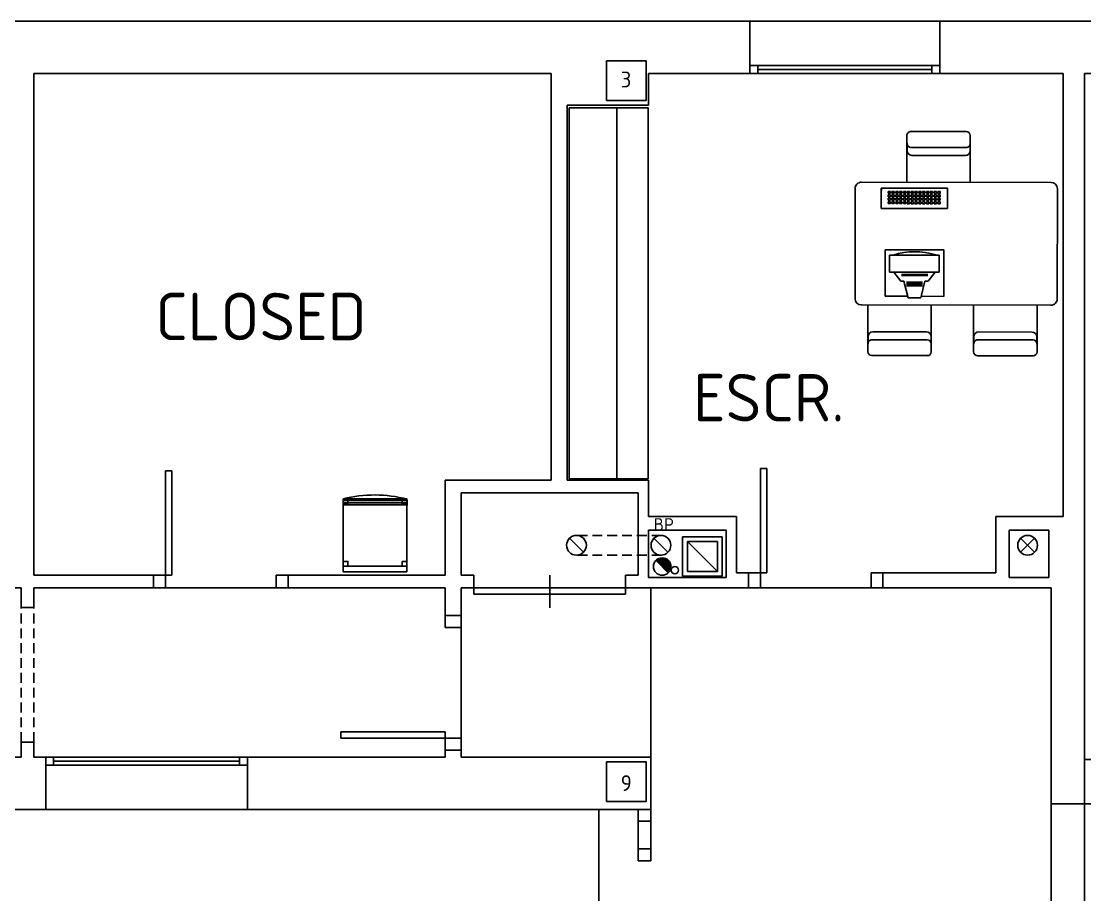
# Model space of a CAD drawing. Extents: x 37594 to 44658, y -15488 to -11373.
# Drawn here: x 42277 to 42949, y -11925 to -11373 of the extents above; entities that cross this region are included whole.
import ezdxf

# ---------------------------------------------------------------- set-up
doc = ezdxf.new("R2010")
doc.units = 0
doc.header["$LTSCALE"] = 25
doc.header["$MEASUREMENT"] = 0
doc.linetypes.add('RAYITAS', pattern=[0.375, 0.25, -0.125])
for name, color, linetype in [('CARASFIJAS', 3, 'CONTINUOUS'), ('CARPINTERIA', 5, 'CONTINUOUS'), ('MUEBLES', 4, 'CONTINUOUS'), ('MUROS', 1, 'CONTINUOUS'), ('PILARES', 2, 'CONTINUOUS'), ('PLANTA', 7, 'CONTINUOUS'), ('TEXTO', 10, 'CONTINUOUS'), ('TEXTOS', 10, 'CONTINUOUS'), ('TEXTOSPIL', 7, 'CONTINUOUS')]:
    doc.layers.add(name, color=color, linetype=linetype)
doc.styles.add('DIN', font='DIN')
doc.styles.add('FUTURA', font='din.shx', dxfattribs={"height": 30})

msp = doc.modelspace()

# ---------------------------------------------------------------- linework, layer by layer
at = {"layer": 'CARASFIJAS'}
for p, q in [((42647.3, -11397.68), (42672.3, -11397.68)), ((42672.3, -11397.68), (42672.3, -11422.68)), ((42672.3, -11840.68), (42647.3, -11840.68)), ((42647.3, -11840.68), (42647.3, -11865.68))]:
    msp.add_line(p, q, dxfattribs=at)
at = {"layer": 'CARPINTERIA'}
for p, q in [((42737.8, -11400.68), (42857.8, -11400.68)), ((42737.8, -11405.68), (42857.8, -11405.68)), ((42742.8, -11405.68), (42742.8, -11400.68)), ((42852.8, -11403.18), (42742.8, -11403.18)), ((42852.8, -11405.68), (42852.8, -11400.68)), ((42744.44, -11655.18), (42748.44, -11655.18)), ((42744.44, -11721.18), (42744.44, -11655.18)), ((42748.44, -11721.18), (42748.44, -11655.18)), ((42368.41, -11722.68), (42368.41, -11656.68)), ((42368.41, -11656.68), (42372.41, -11656.68)), ((42372.41, -11722.68), (42372.41, -11656.68)), ((42611.3, -11722.59), (42611.3, -11743.41)), ((42736.94, -11721.18), (42744.44, -11721.18)), ((42744.44, -11721.18), (42748.44, -11721.18)), ((42744.44, -11721.18), (42744.44, -11730.68)), ((42814.44, -11721.18), (42821.94, -11721.18)), ((42814.44, -11721.18), (42814.44, -11730.68)), ((42360.91, -11722.68), (42368.41, -11722.68)), ((42368.41, -11722.68), (42368.41, -11730.68)), ((42368.41, -11722.68), (42372.41, -11722.68)), ((42438.41, -11722.68), (42438.41, -11730.68)), ((42438.41, -11722.68), (42445.91, -11722.68)), ((42360.91, -11730.68), (42368.41, -11730.68)), ((42438.41, -11730.68), (42445.91, -11730.68)), ((42563.3, -11730.68), (42659.3, -11730.68)), ((42563.3, -11730.68), (42563.3, -11734.68)), ((42563.3, -11734.68), (42659.3, -11734.68)), ((42659.3, -11730.68), (42659.3, -11734.68)), ((42736.94, -11730.68), (42744.44, -11730.68)), ((42814.44, -11730.68), (42821.94, -11730.68)), ((42545.3, -11755.68), (42545.3, -11748.18)), ((42555.32, -11755.68), (42555.32, -11748.18)), ((42545.3, -11755.68), (42555.32, -11755.68)), ((42545.3, -11821.68), (42479.3, -11821.68)), ((42479.3, -11825.68), (42479.3, -11821.68)), ((42545.3, -11825.68), (42545.3, -11821.68)), ((42545.3, -11825.68), (42479.3, -11825.68)), ((42545.3, -11825.68), (42555.32, -11825.68)), ((42545.3, -11833.18), (42545.3, -11825.68)), ((42555.32, -11833.18), (42555.32, -11825.68)), ((42420.3, -11837.68), (42292.76, -11837.68)), ((42420.3, -11842.68), (42292.76, -11842.68)), ((42297.76, -11837.68), (42297.76, -11842.68)), ((42297.76, -11840.18), (42415.3, -11840.18)), ((42415.3, -11837.68), (42415.3, -11842.68)), ((42667.3, -11870.68), (42667.3, -11878.18)), ((42675.3, -11870.68), (42675.3, -11878.18)), ((42667.3, -11903.18), (42667.3, -11878.18)), ((42675.3, -11878.18), (42667.3, -11878.18)), ((42675.3, -11903.18), (42675.3, -11878.18)), ((42675.3, -11895.68), (42667.3, -11895.68)), ((42675.3, -11903.18), (42667.3, -11903.18))]:
    msp.add_line(p, q, dxfattribs=at)
at = {"layer": 'MUEBLES'}
for p, q in [((42653.63, -11427.47), (42653.63, -11661.87)), ((42837.04, -11444.88), (42837.02, -11474.39)), ((42837.06, -11444.88), (42837.14, -11454.42)), ((42839.31, -11442.39), (42874.62, -11442.42)), ((42877.12, -11444.92), (42877.01, -11454.45)), ((42874.6, -11452.42), (42839.56, -11452.39)), ((42877.14, -11449.12), (42877.12, -11474.42)), ((42874.01, -11457.42), (42840.14, -11457.39)), ((42804.27, -11547.94), (42804.33, -11478.36)), ((42808.34, -11474.37), (42928.17, -11474.47)), ((42820.7, -11490.94), (42820.71, -11478.13)), ((42820.71, -11478.13), (42862.65, -11478.16)), ((42820.98, -11478.13), (42822.45, -11478.13)), ((42820.98, -11479.86), (42820.98, -11478.66)), ((42824.45, -11478.13), (42825.92, -11478.13)), ((42825.14, -11480.17), (42826.61, -11480.17)), ((42825.14, -11481.37), (42825.14, -11480.17)), ((42826.61, -11480.17), (42826.61, -11481.37)), ((42827.56, -11480.17), (42829.03, -11480.17)), ((42827.56, -11481.37), (42827.56, -11480.17)), ((42827.92, -11478.13), (42829.39, -11478.14)), ((42829.03, -11480.17), (42829.03, -11481.37)), ((42829.98, -11480.17), (42831.45, -11480.17)), ((42829.98, -11481.37), (42829.98, -11480.17)), ((42831.4, -11478.14), (42832.87, -11478.14)), ((42831.45, -11480.17), (42831.45, -11481.38)), ((42832.41, -11480.18), (42833.88, -11480.18)), ((42832.41, -11481.38), (42832.41, -11480.18)), ((42833.88, -11480.18), (42833.88, -11481.38)), ((42834.83, -11480.18), (42836.3, -11480.18)), ((42834.83, -11481.38), (42834.83, -11480.18)), ((42834.87, -11478.14), (42836.34, -11478.14)), ((42836.3, -11480.18), (42836.3, -11481.38)), ((42837.25, -11480.18), (42838.72, -11480.18)), ((42837.25, -11481.38), (42837.25, -11480.18)), ((42838.34, -11478.14), (42839.81, -11478.14)), ((42838.72, -11480.18), (42838.72, -11481.38)), ((42839.67, -11481.38), (42839.68, -11480.18)), ((42839.68, -11480.18), (42841.15, -11480.18)), ((42841.15, -11480.18), (42841.14, -11481.38)), ((42841.82, -11478.15), (42843.29, -11478.15)), ((42842.1, -11480.18), (42843.57, -11480.18)), ((42842.1, -11481.38), (42842.1, -11480.18)), ((42843.57, -11480.18), (42843.57, -11481.39)), ((42844.52, -11480.19), (42845.99, -11480.19)), ((42844.52, -11481.39), (42844.52, -11480.19)), ((42845.29, -11478.15), (42846.76, -11478.15)), ((42845.99, -11480.19), (42845.99, -11481.39)), ((42846.94, -11480.19), (42848.41, -11480.19)), ((42846.94, -11481.39), (42846.94, -11480.19)), ((42848.41, -11480.19), (42848.41, -11481.39)), ((42848.76, -11478.15), (42850.23, -11478.15)), ((42849.37, -11480.19), (42850.84, -11480.19)), ((42849.37, -11481.39), (42849.37, -11480.19)), ((42850.84, -11480.19), (42850.84, -11481.39)), ((42851.79, -11480.19), (42853.26, -11480.19)), ((42851.79, -11481.39), (42851.79, -11480.19)), ((42852.23, -11478.16), (42853.7, -11478.16)), ((42853.26, -11480.19), (42853.26, -11481.39)), ((42854.21, -11480.19), (42855.68, -11480.2)), ((42854.21, -11481.39), (42854.21, -11480.19)), ((42855.68, -11480.2), (42855.68, -11481.4)), ((42855.71, -11478.16), (42857.18, -11478.16)), ((42856.63, -11481.4), (42856.64, -11480.2)), ((42856.64, -11480.2), (42858.1, -11480.2)), ((42858.1, -11480.2), (42858.1, -11481.4)), ((42859.18, -11478.16), (42860.65, -11478.16)), ((42862.65, -11478.16), (42862.64, -11490.97)), ((42932.16, -11478.47), (42932.11, -11548.04)), ((42825.13, -11485.73), (42825.14, -11484.53)), ((42826.6, -11485.73), (42825.13, -11485.73)), ((42825.13, -11486.71), (42826.6, -11486.72)), ((42825.13, -11487.92), (42825.13, -11486.71)), ((42826.61, -11481.37), (42825.14, -11481.37)), ((42825.14, -11482.35), (42826.61, -11482.35)), ((42825.14, -11483.55), (42825.14, -11482.35)), ((42826.61, -11483.55), (42825.14, -11483.55)), ((42825.14, -11484.53), (42826.6, -11484.53)), ((42826.6, -11484.53), (42826.6, -11485.73)), ((42826.6, -11486.72), (42826.6, -11487.92)), ((42826.61, -11482.35), (42826.61, -11483.55)), ((42829.03, -11481.37), (42827.56, -11481.37)), ((42827.56, -11482.35), (42829.03, -11482.35)), ((42827.56, -11483.55), (42827.56, -11482.35)), ((42829.03, -11483.56), (42827.56, -11483.55)), ((42827.56, -11484.53), (42829.03, -11484.54)), ((42827.56, -11485.74), (42827.56, -11484.53)), ((42829.03, -11485.74), (42827.56, -11485.74)), ((42827.56, -11486.72), (42829.03, -11486.72)), ((42827.56, -11487.92), (42827.56, -11486.72)), ((42829.03, -11486.72), (42829.02, -11487.92)), ((42829.03, -11482.35), (42829.03, -11483.56)), ((42829.03, -11484.54), (42829.03, -11485.74)), ((42831.45, -11481.38), (42829.98, -11481.37)), ((42829.98, -11482.36), (42831.45, -11482.36)), ((42829.98, -11483.56), (42829.98, -11482.36)), ((42831.45, -11483.56), (42829.98, -11483.56)), ((42829.98, -11484.54), (42831.45, -11484.54)), ((42829.98, -11485.74), (42829.98, -11484.54)), ((42831.45, -11485.74), (42829.98, -11485.74)), ((42829.98, -11486.72), (42831.45, -11486.72)), ((42829.98, -11487.92), (42829.98, -11486.72)), ((42831.45, -11482.36), (42831.45, -11483.56)), ((42831.45, -11484.54), (42831.45, -11485.74)), ((42831.45, -11486.72), (42831.45, -11487.92)), ((42832.4, -11483.56), (42832.41, -11482.36)), ((42833.87, -11483.56), (42832.4, -11483.56)), ((42832.4, -11484.54), (42833.87, -11484.54)), ((42832.4, -11485.74), (42832.4, -11484.54)), ((42833.87, -11485.74), (42832.4, -11485.74)), ((42832.4, -11486.72), (42833.87, -11486.72)), ((42832.4, -11487.92), (42832.4, -11486.72)), ((42833.88, -11481.38), (42832.41, -11481.38)), ((42832.41, -11482.36), (42833.88, -11482.36)), ((42833.88, -11482.36), (42833.87, -11483.56)), ((42833.87, -11484.54), (42833.87, -11485.74)), ((42833.87, -11486.72), (42833.87, -11487.92)), ((42834.82, -11486.72), (42836.29, -11486.72)), ((42834.82, -11487.92), (42834.82, -11486.72)), ((42836.3, -11481.38), (42834.83, -11481.38)), ((42834.83, -11482.36), (42836.3, -11482.36)), ((42834.83, -11483.56), (42834.83, -11482.36)), ((42836.3, -11483.56), (42834.83, -11483.56)), ((42834.83, -11484.54), (42836.3, -11484.54)), ((42834.83, -11485.74), (42834.83, -11484.54)), ((42836.3, -11485.74), (42834.83, -11485.74)), ((42836.29, -11486.72), (42836.29, -11487.92)), ((42836.3, -11482.36), (42836.3, -11483.56)), ((42836.3, -11484.54), (42836.3, -11485.74)), ((42838.72, -11481.38), (42837.25, -11481.38)), ((42837.25, -11482.36), (42838.72, -11482.36)), ((42837.25, -11483.56), (42837.25, -11482.36)), ((42838.72, -11483.56), (42837.25, -11483.56)), ((42837.25, -11484.54), (42838.72, -11484.54)), ((42837.25, -11485.74), (42837.25, -11484.54)), ((42838.72, -11485.75), (42837.25, -11485.74)), ((42837.25, -11486.72), (42838.72, -11486.73)), ((42837.25, -11487.93), (42837.25, -11486.72)), ((42838.72, -11482.36), (42838.72, -11483.56)), ((42838.72, -11484.54), (42838.72, -11485.75)), ((42838.72, -11486.73), (42838.72, -11487.93)), ((42841.14, -11481.38), (42839.67, -11481.38)), ((42839.67, -11482.36), (42841.14, -11482.36)), ((42839.67, -11483.56), (42839.67, -11482.36)), ((42841.14, -11483.57), (42839.67, -11483.56)), ((42839.67, -11484.54), (42841.14, -11484.55)), ((42839.67, -11485.75), (42839.67, -11484.54)), ((42841.14, -11485.75), (42839.67, -11485.75)), ((42839.67, -11486.73), (42841.14, -11486.73)), ((42839.67, -11487.93), (42839.67, -11486.73)), ((42841.14, -11482.36), (42841.14, -11483.57)), ((42841.14, -11484.55), (42841.14, -11485.75)), ((42841.14, -11486.73), (42841.14, -11487.93)), ((42842.09, -11485.75), (42842.1, -11484.55)), ((42843.56, -11485.75), (42842.09, -11485.75)), ((42842.09, -11486.73), (42843.56, -11486.73)), ((42842.09, -11487.93), (42842.09, -11486.73)), ((42843.57, -11481.39), (42842.1, -11481.38)), ((42842.1, -11482.37), (42843.57, -11482.37)), ((42842.1, -11483.57), (42842.1, -11482.37)), ((42843.57, -11483.57), (42842.1, -11483.57)), ((42842.1, -11484.55), (42843.56, -11484.55)), ((42843.56, -11484.55), (42843.56, -11485.75)), ((42843.56, -11486.73), (42843.56, -11487.93)), ((42843.57, -11482.37), (42843.57, -11483.57)), ((42845.99, -11481.39), (42844.52, -11481.39)), ((42844.52, -11482.37), (42845.99, -11482.37)), ((42844.52, -11483.57), (42844.52, -11482.37)), ((42845.99, -11483.57), (42844.52, -11483.57)), ((42844.52, -11484.55), (42845.99, -11484.55)), ((42844.52, -11485.75), (42844.52, -11484.55)), ((42845.99, -11485.75), (42844.52, -11485.75)), ((42844.52, -11486.73), (42845.99, -11486.73)), ((42844.52, -11487.93), (42844.52, -11486.73)), ((42845.99, -11486.73), (42845.98, -11487.93)), ((42845.99, -11482.37), (42845.99, -11483.57)), ((42845.99, -11484.55), (42845.99, -11485.75)), ((42848.41, -11481.39), (42846.94, -11481.39)), ((42846.94, -11482.37), (42848.41, -11482.37)), ((42846.94, -11483.57), (42846.94, -11482.37)), ((42848.41, -11483.57), (42846.94, -11483.57)), ((42846.94, -11484.55), (42848.41, -11484.55)), ((42846.94, -11485.75), (42846.94, -11484.55)), ((42848.41, -11485.75), (42846.94, -11485.75)), ((42846.94, -11486.73), (42848.41, -11486.73)), ((42846.94, -11487.93), (42846.94, -11486.73)), ((42848.41, -11482.37), (42848.41, -11483.57)), ((42848.41, -11484.55), (42848.41, -11485.75)), ((42848.41, -11486.73), (42848.41, -11487.93)), ((42849.36, -11483.57), (42849.37, -11482.37)), ((42850.83, -11483.57), (42849.36, -11483.57)), ((42849.36, -11484.55), (42850.83, -11484.55)), ((42849.36, -11485.75), (42849.36, -11484.55)), ((42850.83, -11485.76), (42849.36, -11485.75)), ((42849.36, -11486.73), (42850.83, -11486.74)), ((42849.36, -11487.94), (42849.36, -11486.73)), ((42850.84, -11481.39), (42849.37, -11481.39)), ((42849.37, -11482.37), (42850.83, -11482.37)), ((42850.83, -11482.37), (42850.83, -11483.57)), ((42850.83, -11484.55), (42850.83, -11485.76)), ((42850.83, -11486.74), (42850.83, -11487.94)), ((42851.78, -11486.74), (42853.25, -11486.74)), ((42851.78, -11487.94), (42851.78, -11486.74)), ((42853.26, -11481.39), (42851.79, -11481.39)), ((42851.79, -11483.57), (42851.79, -11482.37)), ((42851.79, -11482.37), (42853.26, -11482.37)), ((42853.26, -11483.58), (42851.79, -11483.57)), ((42851.79, -11485.76), (42851.79, -11484.56)), ((42851.79, -11484.56), (42853.26, -11484.56)), ((42853.25, -11485.76), (42851.79, -11485.76)), ((42853.26, -11484.56), (42853.25, -11485.76)), ((42853.25, -11486.74), (42853.25, -11487.94)), ((42853.26, -11482.37), (42853.26, -11483.58)), ((42855.68, -11481.4), (42854.21, -11481.39)), ((42854.21, -11482.38), (42855.68, -11482.38)), ((42854.21, -11483.58), (42854.21, -11482.38)), ((42855.68, -11483.58), (42854.21, -11483.58)), ((42854.21, -11484.56), (42855.68, -11484.56)), ((42854.21, -11485.76), (42854.21, -11484.56)), ((42855.68, -11485.76), (42854.21, -11485.76)), ((42854.21, -11486.74), (42855.68, -11486.74)), ((42854.21, -11487.94), (42854.21, -11486.74)), ((42855.68, -11482.38), (42855.68, -11483.58)), ((42855.68, -11484.56), (42855.68, -11485.76)), ((42855.68, -11486.74), (42855.68, -11487.94)), ((42858.1, -11481.4), (42856.63, -11481.4)), ((42856.63, -11482.38), (42858.1, -11482.38)), ((42856.63, -11483.58), (42856.63, -11482.38)), ((42858.1, -11483.58), (42856.63, -11483.58)), ((42856.63, -11484.56), (42858.1, -11484.56)), ((42856.63, -11485.76), (42856.63, -11484.56)), ((42858.1, -11485.76), (42856.63, -11485.76)), ((42856.63, -11486.74), (42858.1, -11486.74)), ((42856.63, -11487.94), (42856.63, -11486.74)), ((42858.1, -11482.38), (42858.1, -11483.58)), ((42858.1, -11484.56), (42858.1, -11485.76)), ((42858.1, -11486.74), (42858.1, -11487.94)), ((42862.64, -11490.97), (42820.7, -11490.94)), ((42826.6, -11487.92), (42825.13, -11487.92)), ((42829.02, -11487.92), (42827.56, -11487.92)), ((42831.45, -11487.92), (42829.98, -11487.92)), ((42833.87, -11487.92), (42832.4, -11487.92)), ((42836.29, -11487.92), (42834.82, -11487.92)), ((42838.72, -11487.93), (42837.25, -11487.93)), ((42841.14, -11487.93), (42839.67, -11487.93)), ((42843.56, -11487.93), (42842.09, -11487.93)), ((42845.98, -11487.93), (42844.52, -11487.93)), ((42848.41, -11487.93), (42846.94, -11487.93)), ((42850.83, -11487.94), (42849.36, -11487.94)), ((42853.25, -11487.94), (42851.78, -11487.94)), ((42855.68, -11487.94), (42854.21, -11487.94)), ((42858.1, -11487.94), (42856.63, -11487.94)), ((42823.33, -11517.14), (42823.3, -11546.46)), ((42860.35, -11517.17), (42823.33, -11517.14)), ((42826.15, -11520.4), (42826.14, -11531.12)), ((42857.53, -11520.43), (42826.15, -11520.4)), ((42857.52, -11531.14), (42857.53, -11520.43)), ((42860.32, -11546.49), (42860.35, -11517.17)), ((42826.14, -11531.12), (42857.52, -11531.14)), ((42828.74, -11531.12), (42833.15, -11536.82)), ((42834.09, -11532.19), (42834.09, -11533.66)), ((42834.89, -11532.19), (42834.88, -11533.66)), ((42835.68, -11532.19), (42835.68, -11533.66)), ((42836.47, -11532.19), (42836.47, -11533.66)), ((42837.26, -11532.19), (42837.26, -11533.66)), ((42838.05, -11532.19), (42838.05, -11533.66)), ((42838.85, -11532.19), (42838.84, -11533.66)), ((42839.64, -11532.19), (42839.64, -11533.66)), ((42840.43, -11532.19), (42840.43, -11533.66)), ((42841.22, -11532.19), (42841.22, -11533.66)), ((42842.01, -11532.19), (42842.01, -11533.66)), ((42842.8, -11532.2), (42842.8, -11533.66)), ((42843.6, -11532.2), (42843.6, -11533.67)), ((42844.39, -11532.2), (42844.39, -11533.67)), ((42845.18, -11532.2), (42845.18, -11533.67)), ((42845.97, -11532.2), (42845.97, -11533.67)), ((42846.76, -11532.2), (42846.76, -11533.67)), ((42847.56, -11532.2), (42847.55, -11533.67)), ((42848.35, -11532.2), (42848.35, -11533.67)), ((42849.14, -11532.2), (42849.14, -11533.67)), ((42849.93, -11532.2), (42849.93, -11533.67)), ((42854.91, -11531.14), (42850.49, -11536.84)), ((42833.15, -11536.82), (42835.19, -11536.82)), ((42835.19, -11536.82), (42837.78, -11547.45)), ((42846.87, -11537.51), (42836.92, -11537.5)), ((42846.87, -11538.3), (42836.92, -11538.29)), ((42846.87, -11539.09), (42836.92, -11539.09)), ((42846.87, -11539.89), (42836.92, -11539.88)), ((42848.46, -11536.83), (42845.85, -11547.46)), ((42850.49, -11536.84), (42848.46, -11536.83)), ((42823.3, -11546.46), (42837.54, -11546.47)), ((42837.78, -11547.45), (42841.85, -11547.45)), ((42845.85, -11547.46), (42841.77, -11547.45)), ((42846.09, -11546.48), (42860.32, -11546.49)), ((42928.1, -11552.04), (42808.27, -11551.94)), ((42812.37, -11577.25), (42812.39, -11551.94)), ((42852.47, -11581.49), (42852.49, -11551.98)), ((42879.23, -11577.3), (42879.25, -11552)), ((42919.33, -11581.55), (42919.35, -11552.03)), ((42812.39, -11581.44), (42812.49, -11571.91)), ((42814.91, -11573.94), (42849.95, -11573.97)), ((42815.5, -11568.94), (42849.37, -11568.97)), ((42852.44, -11581.49), (42852.36, -11571.95)), ((42879.25, -11581.5), (42879.35, -11571.97)), ((42881.77, -11574), (42916.81, -11574.03)), ((42882.36, -11569), (42916.23, -11569.03)), ((42919.3, -11581.55), (42919.22, -11572)), ((42850.2, -11583.97), (42814.89, -11583.94)), ((42917.06, -11584.03), (42881.75, -11584)), ((42480.76, -11720.55), (42480.76, -11674.4)), ((42521.07, -11720.55), (42521.07, -11674.63)), ((42521.07, -11720.55), (42480.76, -11720.55))]:
    msp.add_line(p, q, dxfattribs=at)
msp.add_lwpolyline([(42673.63, -11661.87), (42623.63, -11661.87), (42623.63, -11427.47), (42673.63, -11427.47)], close=True, dxfattribs=at)
for centre, radius, start, end in [((42839.56, -11444.88), 2.5, 89.90876, 179.90876), ((42874.62, -11444.92), 2.5, 359.95205, 89.95205), ((42839.61, -11449.88), 2.5, 179.90876, 269.90876), ((42874.56, -11449.92), 2.5, 269.95205, 359.95205), ((42840.14, -11454.39), 3, 180.47736, 269.95205), ((42874.01, -11454.42), 3, 269.95205, 359.38345), ((42808.33, -11478.37), 4, 89.95205, 179.95205), ((42928.16, -11478.47), 4, 359.95205, 89.95205), ((42841.93, -11563.12), 44.83, 72.49969, 107.65088), ((42808.27, -11547.94), 4, 179.95205, 269.95205), ((42928.11, -11548.04), 4, 269.95205, 359.95205), ((42814.94, -11576.44), 2.5, 89.95205, 179.95205), ((42815.49, -11571.94), 3, 89.95205, 179.38345), ((42849.36, -11571.97), 3, 0.47736, 89.95205), ((42849.9, -11576.49), 2.5, 359.90876, 89.90876), ((42881.81, -11576.5), 2.5, 89.95205, 179.95205), ((42882.35, -11572), 3, 89.95205, 179.38345), ((42916.22, -11572.03), 3, 0.47736, 89.95205), ((42916.76, -11576.54), 2.5, 359.90876, 89.90876), ((42814.89, -11581.44), 2.5, 179.95205, 269.95205), ((42849.94, -11581.49), 2.5, 269.90876, 359.90876), ((42881.75, -11581.5), 2.5, 179.95205, 269.95205), ((42916.8, -11581.54), 2.5, 269.90876, 359.90876), ((42500.46, -11754), 82, 75.44432, 103.9378)]:
    msp.add_arc(centre, radius, start, end, dxfattribs=at)
at = {"layer": 'MUROS'}
for p, q in [((42261.34, -11372.68), (42737.8, -11372.68)), ((42737.8, -11405.68), (42737.8, -11372.68)), ((42857.8, -11372.68), (43229.3, -11372.68)), ((42857.8, -11405.68), (42857.8, -11372.68)), ((42285.3, -11405.68), (42612.3, -11405.68)), ((42285.3, -11405.68), (42285.3, -11722.68)), ((42612.3, -11405.68), (42612.3, -11662.68)), ((42673.8, -11405.68), (42737.8, -11405.68)), ((42673.8, -11405.68), (42673.8, -11425.68)), ((42857.8, -11405.68), (42935.8, -11405.68)), ((42935.8, -11685.68), (42935.8, -11405.68)), ((42949.3, -11405.68), (43229.3, -11405.68)), ((42949.3, -11405.68), (42949.3, -11867.18)), ((42622.3, -11425.68), (42622.3, -11662.68)), ((42622.3, -11425.68), (42673.8, -11425.68)), ((42545.3, -11662.68), (42545.3, -11722.68)), ((42545.3, -11662.68), (42612.3, -11662.68)), ((42622.3, -11662.68), (42673.8, -11662.68)), ((42673.8, -11685.68), (42673.8, -11662.68)), ((42555.3, -11670.68), (42555.3, -11722.68)), ((42555.3, -11670.68), (42667.3, -11670.68)), ((42667.3, -11722.68), (42667.3, -11670.68)), ((42673.8, -11685.68), (42729.3, -11685.68)), ((42729.3, -11721.18), (42729.3, -11685.68)), ((42893.3, -11721.18), (42893.3, -11685.68)), ((42893.3, -11685.68), (42935.8, -11685.68)), ((42673.8, -11724.18), (42673.8, -11694.18)), ((42673.8, -11694.18), (42722.8, -11694.18)), ((42722.8, -11724.18), (42722.8, -11694.18)), ((42901.8, -11724.18), (42901.8, -11694.18)), ((42901.8, -11694.18), (42926.8, -11694.18)), ((42926.8, -11724.18), (42926.8, -11694.18)), ((42736.94, -11721.18), (42729.3, -11721.18)), ((42736.94, -11721.18), (42736.94, -11730.68)), ((42893.3, -11721.18), (42821.94, -11721.18)), ((42821.94, -11721.18), (42821.94, -11730.68)), ((42285.3, -11722.68), (42360.91, -11722.68)), ((42360.91, -11722.68), (42360.91, -11730.68)), ((42445.91, -11722.68), (42545.3, -11722.68)), ((42445.91, -11722.68), (42445.91, -11730.68)), ((42555.3, -11722.68), (42563.3, -11722.68)), ((42563.3, -11722.68), (42563.3, -11730.68)), ((42659.3, -11730.68), (42659.3, -11722.68)), ((42659.3, -11722.68), (42667.3, -11722.68)), ((42722.8, -11724.18), (42673.8, -11724.18)), ((42926.8, -11724.18), (42901.8, -11724.18)), ((42200.41, -11730.68), (42277.3, -11730.68)), ((42277.3, -11743.18), (42277.3, -11730.68)), ((42285.3, -11730.68), (42285.3, -11743.18)), ((42285.3, -11730.68), (42360.91, -11730.68)), ((42445.91, -11730.68), (42545.3, -11730.68)), ((42455.78, -11730.68), (42446.78, -11730.68)), ((42545.3, -11730.68), (42545.3, -11748.18)), ((42555.3, -11730.68), (42563.3, -11730.68)), ((42555.3, -11730.68), (42555.3, -11748.18)), ((42659.3, -11730.68), (42736.94, -11730.68)), ((42928.3, -11730.68), (42821.94, -11730.68)), ((42928.3, -11730.68), (42928.3, -11867.18)), ((42277.3, -11743.18), (42285.3, -11743.18)), ((42545.3, -11748.18), (42555.3, -11748.18)), ((42277.3, -11828.18), (42285.3, -11828.18)), ((42277.3, -11828.18), (42277.3, -11837.68)), ((42285.3, -11828.18), (42285.3, -11837.68)), ((42545.3, -11833.18), (42545.3, -11837.68)), ((42545.3, -11833.18), (42555.3, -11833.18)), ((42555.3, -11833.18), (42555.3, -11837.68)), ((42269.84, -11837.68), (42277.3, -11837.68)), ((42285.3, -11837.68), (42292.76, -11837.68)), ((42292.76, -11837.68), (42292.76, -11870.68)), ((42420.3, -11837.68), (42420.3, -11870.68)), ((42420.3, -11837.68), (42545.3, -11837.68)), ((42555.3, -11837.68), (42675.3, -11837.68)), ((42672.41, -11837.68), (42672.41, -11837.68)), ((42675.3, -11837.68), (42675.3, -11870.68)), ((42928.3, -11867.18), (42949.3, -11867.18)), ((42269.84, -11870.68), (42292.76, -11870.68)), ((42420.3, -11870.68), (42675.3, -11870.68))]:
    msp.add_line(p, q, dxfattribs=at)
at = {"layer": 'PILARES'}
for points in [[(42647.3, -11397.68), (42672.3, -11397.68), (42672.3, -11422.68), (42647.3, -11422.68)], [(42647.3, -11840.68), (42672.3, -11840.68), (42672.3, -11865.68), (42647.3, -11865.68)]]:
    msp.add_lwpolyline(points, close=True, dxfattribs=at)
at = {"layer": 'PLANTA'}
for p, q in [((42737.8, -11372.68), (42857.8, -11372.68)), ((42677.18, -11699.34), (42686.02, -11708.18)), ((42720.3, -11698.37), (42695.3, -11698.37)), ((42695.3, -11723.37), (42695.3, -11698.37)), ((42717.3, -11701.37), (42698.3, -11701.37)), ((42717.3, -11720.37), (42698.3, -11701.37)), ((42698.3, -11720.37), (42698.3, -11701.37)), ((42717.3, -11720.37), (42717.3, -11701.37)), ((42720.3, -11723.37), (42720.3, -11698.37)), ((42917.77, -11699.34), (42908.93, -11708.18)), ((42908.93, -11699.34), (42917.77, -11708.18)), ((42686.27, -11721.11), (42678.49, -11713.33)), ((42686.61, -11720.74), (42678.86, -11712.99)), ((42686.91, -11720.34), (42679.26, -11712.69)), ((42687.18, -11719.9), (42679.7, -11712.42)), ((42687.42, -11719.43), (42680.17, -11712.18)), ((42687.61, -11718.92), (42680.68, -11711.99)), ((42687.76, -11718.36), (42681.24, -11711.84)), ((42687.86, -11717.75), (42681.86, -11711.75)), ((42687.88, -11717.06), (42682.54, -11711.72)), ((42687.8, -11716.28), (42683.33, -11711.8)), ((42687.54, -11715.31), (42684.3, -11712.07)), ((42717.3, -11720.37), (42698.3, -11720.37)), ((42720.3, -11723.37), (42695.3, -11723.37)), ((42368.41, -11730.68), (42438.41, -11730.68)), ((42675.3, -11837.68), (42675.3, -11730.68)), ((42814.44, -11730.68), (42744.44, -11730.68)), ((42555.32, -11755.68), (42555.32, -11825.68)), ((42949.3, -11839.18), (43349.3, -11839.18)), ((42928.3, -12005.68), (42928.3, -11867.18)), ((42949.3, -12005.68), (42949.3, -11867.18)), ((42949.3, -11867.18), (43239.3, -11867.18)), ((42292.76, -11870.68), (42420.3, -11870.68)), ((42642.3, -11995.68), (42642.3, -11870.68))]:
    msp.add_line(p, q, dxfattribs=at)
at = {"layer": 'PLANTA', "color": 4}
msp.add_line((42623.79, -11699.34), (42632.63, -11708.18), dxfattribs=at)
at = {"layer": 'PLANTA', "linetype": 'RAYITAS'}
for p, q in [((42682.03, -11697.51), (42628.21, -11697.51)), ((42682.03, -11710.01), (42628.21, -11710.01)), ((42277.3, -11828.18), (42277.3, -11743.18)), ((42285.3, -11828.18), (42285.3, -11743.18))]:
    msp.add_line(p, q, dxfattribs=at)
at = {"layer": 'PLANTA', "color": 4}
msp.add_circle((42628.21, -11703.76), 6.25, dxfattribs=at)
at = {"layer": 'PLANTA'}
for centre, radius in [((42681.6, -11703.76), 6.25), ((42913.35, -11703.76), 6.25), ((42682.38, -11717.22), 5.5), ((42690.43, -11719.55), 2.32)]:
    msp.add_circle(centre, radius, dxfattribs=at)

# ---------------------------------------------------------------- texts
at = {"layer": 'TEXTO', "color": 0, "style": 'FUTURA'}
for s, p in [('CLOSED', (42362.04, -11574.22)), ('ESCR.', (42701.93, -11625.52))]:
    msp.add_text(s, height=30, dxfattribs=at).set_placement(p)
at = {"layer": 'TEXTOS', "style": 'DIN'}
msp.add_text('BP', height=8, dxfattribs=at).set_placement((42677.02, -11694.66))
at = {"layer": 'TEXTOSPIL', "style": 'DIN'}
for s, p in [('3', (42656.17, -11414.45)), ('9', (42656.17, -11859.11))]:
    msp.add_text(s, height=10, dxfattribs=at).set_placement(p)

# ---------------------------------------------------------------- meshes
at = {"layer": 'MUEBLES'}
mesh = msp.add_polymesh((6, 3), dxfattribs=at)
for k, corner in enumerate([(42480.76, -11716.97, 44), (42480.76, -11716.97, 42), (42480.76, -11716.97, 42), (42521.07, -11716.97, 44), (42521.07, -11716.97, 42), (42521.07, -11716.97, 42), (42521.07, -11674.46, 44), (42521.07, -11674.46, 42), (42521.07, -11716.97, 42), (42480.76, -11674.46, 44), (42480.76, -11674.46, 42), (42480.76, -11716.97, 42), (42480.76, -11674.46, 44), (42480.76, -11674.46, 44), (42480.76, -11716.97, 44), (42521.07, -11674.46, 44), (42521.07, -11674.46, 44), (42521.07, -11716.97, 44)]):
    mesh.set_mesh_vertex(divmod(k, 3), corner)
mesh = msp.add_polymesh((6, 3), dxfattribs=at)
for k, corner in enumerate([(42480.76, -11677.63, 42), (42480.76, -11677.63), (42480.76, -11677.63), (42483.76, -11677.63, 42), (42483.76, -11677.63), (42483.76, -11677.63), (42483.76, -11674.63, 42), (42483.76, -11674.63), (42483.76, -11677.63), (42480.76, -11674.63, 42), (42480.76, -11674.63), (42480.76, -11677.63), (42480.76, -11674.63, 42), (42480.76, -11674.63, 42), (42480.76, -11677.63, 42), (42483.76, -11674.63, 42), (42483.76, -11674.63, 42), (42483.76, -11677.63, 42)]):
    mesh.set_mesh_vertex(divmod(k, 3), corner)
mesh = msp.add_polymesh((6, 3), dxfattribs=at)
for k, corner in enumerate([(42480.78, -11676.92, 80.05), (42480.78, -11678.28, 60.09), (42480.78, -11678.28, 60.09), (42521.22, -11676.92, 80.05), (42521.22, -11678.28, 60.09), (42521.22, -11678.28, 60.09), (42521.22, -11675.38, 79.94), (42521.22, -11676.74, 59.99), (42521.22, -11678.28, 60.09), (42480.78, -11675.38, 79.94), (42480.78, -11676.74, 59.99), (42480.78, -11678.28, 60.09), (42480.78, -11675.38, 79.94), (42480.78, -11675.38, 79.94), (42480.78, -11676.92, 80.05), (42521.22, -11675.38, 79.94), (42521.22, -11675.38, 79.94), (42521.22, -11676.92, 80.05)]):
    mesh.set_mesh_vertex(divmod(k, 3), corner)
mesh = msp.add_polymesh((6, 3), dxfattribs=at)
for k, corner in enumerate([(42518.07, -11677.63, 42), (42518.07, -11677.63), (42518.07, -11677.63), (42521.07, -11677.63, 42), (42521.07, -11677.63), (42521.07, -11677.63), (42521.07, -11674.63, 42), (42521.07, -11674.63), (42521.07, -11677.63), (42518.07, -11674.63, 42), (42518.07, -11674.63), (42518.07, -11677.63), (42518.07, -11674.63, 42), (42518.07, -11674.63, 42), (42518.07, -11677.63, 42), (42521.07, -11674.63, 42), (42521.07, -11674.63, 42), (42521.07, -11677.63, 42)]):
    mesh.set_mesh_vertex(divmod(k, 3), corner)
mesh = msp.add_polymesh((6, 3), dxfattribs=at)
for k, corner in enumerate([(42480.76, -11716.97, 42), (42480.76, -11716.97), (42480.76, -11716.97), (42483.76, -11716.97, 42), (42483.76, -11716.97), (42483.76, -11716.97), (42483.76, -11713.97, 42), (42483.76, -11713.97), (42483.76, -11716.97), (42480.76, -11713.97, 42), (42480.76, -11713.97), (42480.76, -11716.97), (42480.76, -11713.97, 42), (42480.76, -11713.97, 42), (42480.76, -11716.97, 42), (42483.76, -11713.97, 42), (42483.76, -11713.97, 42), (42483.76, -11716.97, 42)]):
    mesh.set_mesh_vertex(divmod(k, 3), corner)
mesh = msp.add_polymesh((6, 3), dxfattribs=at)
for k, corner in enumerate([(42518.07, -11716.97, 42), (42518.07, -11716.97), (42518.07, -11716.97), (42521.07, -11716.97, 42), (42521.07, -11716.97), (42521.07, -11716.97), (42521.07, -11713.97, 42), (42521.07, -11713.97), (42521.07, -11716.97), (42518.07, -11713.97, 42), (42518.07, -11713.97), (42518.07, -11716.97), (42518.07, -11713.97, 42), (42518.07, -11713.97, 42), (42518.07, -11716.97, 42), (42521.07, -11713.97, 42), (42521.07, -11713.97, 42), (42521.07, -11716.97, 42)]):
    mesh.set_mesh_vertex(divmod(k, 3), corner)

doc.saveas('drawing.dxf')
